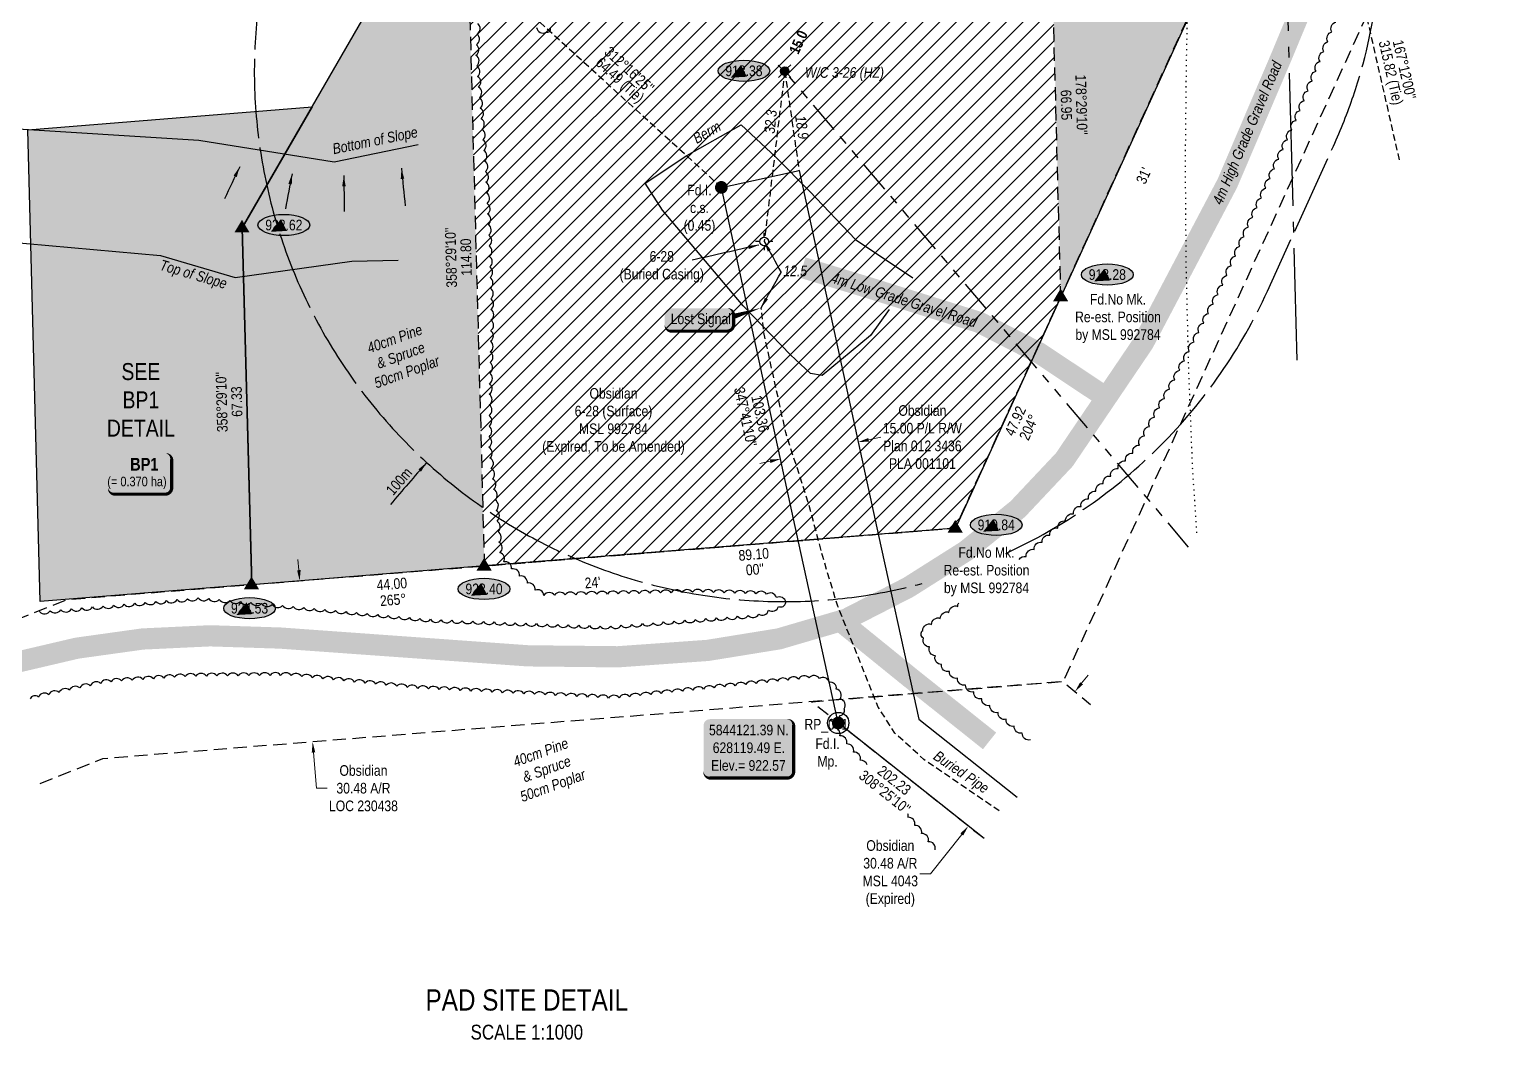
# Model space of a CAD drawing. Extents: x 621399 to 636927, y 5840575 to 5849274.
# Drawn here: x 625474 to 626851, y 5843547 to 5844500 of the extents above; entities that cross this region are included whole.
import ezdxf
from ezdxf.enums import TextEntityAlignment as Align

# ---------------------------------------------------------------- set-up
doc = ezdxf.new("R2010")
doc.units = 0
doc.header["$LTSCALE"] = 5
doc.header["$PDSIZE"] = 0.5
for name, pattern in [('0', [1, 1, 0]), ('foc-ACCESSROAD', [3.75, 2.5, -1.25]), ('foc-BUFFER', [16.75, 15, -1.75]), ('foc-DOT', [1, 0.2, -0.8]), ('foc-DRILLPATH', [14.75, 6, -1.75, 1.75, -1.75, 1.75, -1.75]), ('foc-QUARTERLINE', [33, 25, -3, 2, -3]), ('foc-TIELINE', [1.875, 1.25, -0.625]), ('UG_PIPE', [1.875, 1.25, -0.625])]:
    doc.linetypes.add(name, pattern=pattern)
doc.layers.get('Defpoints').update_dxf_attribs({"color": 9})
for name, color, linetype in [('35', 37, 'Continuous'), ('AS-DRILL', 8, 'foc-DOT'), ('AS-PIPE-UG', 44, 'UG_PIPE'), ('AS-PIPE-UG-T', 44, 'Continuous'), ('AS-ROADS', 254, 'Continuous'), ('AUX-BUFFER', 7, 'foc-BUFFER'), ('C-AR', 13, 'foc-ACCESSROAD'), ('C-RW', 13, 'Continuous'), ('C-WS', 13, 'foc-ACCESSROAD'), ('C-WS-S', 8, 'Continuous'), ('CG-NOTES', 7, 'Continuous'), ('DETAIL-T', 7, 'Continuous'), ('F-WS-S', 8, 'Continuous'), ('L-BD', 7, 'Continuous'), ('L-BD1', 253, 'Continuous'), ('L-MON', 1, 'Continuous'), ('L-MON-T', 1, 'Continuous'), ('L-QSEC', 8, 'foc-QUARTERLINE'), ('L-TIE', 7, 'foc-TIELINE'), ('P-ELEVATION', 7, 'Continuous'), ('P-PDRILLPATH', 12, 'foc-DRILLPATH'), ('P-PROPOSED', 10, 'Continuous'), ('P-PROPOSED-H', 21, 'Continuous'), ('P-TEMP-BLOCKS', 250, 'Continuous'), ('P-TEMP-H', 41, 'Continuous'), ('P-TEMP_BORROW PIT', 46, 'Continuous'), ('P-TXT', 4, 'Continuous'), ('T-BUSH', 110, '0'), ('T-BUSH-T', 110, 'Continuous'), ('T-SLOPE', 48, 'Continuous'), ('T-TIE', 201, 'foc-TIELINE')]:
    doc.layers.add(name, color=color, linetype=linetype)
for name, color, linetype, lineweight in [('C-AR-T', 13, 'Continuous', 9), ('C-RW-T', 13, 'Continuous', 9), ('C-WS-T', 13, 'Continuous', 9), ('T-TEXT', 48, 'Continuous', 18), ('T-TIE-T', 201, 'Continuous', 18)]:
    doc.layers.add(name, color=color, linetype=linetype, lineweight=lineweight)
doc.layers.add('P-PROPOSED-EXISTING-H', color=7, linetype='Continuous', true_color=0xffeebd)
doc.styles.add('80', font='ARIALN.TTF', dxfattribs={"height": 10})
doc.styles.add('80CG', font='ARIALN.TTF', dxfattribs={"height": 10})
doc.styles.add('80L', font='ARIALN.TTF', dxfattribs={"height": 10})
doc.styles.add('80LS', font='ARIALNI.TTF', dxfattribs={"height": 10})
doc.styles.add('BOLD', font='ARIALNB.TTF')
doc.dimstyles.new('CG2011', dxfattribs={"dimscale": 5, "dimtxt": 9, "dimasz": 2, "dimexe": 0.2, "dimexo": 0.0625, "dimgap": 0.5, "dimtad": 0, "dimtih": 1, "dimtoh": 1, "dimzin": 0, "dimdsep": 46, "dimtxsty": '80CG', "dimcen": 0.1, "dimse1": 1, "dimse2": 1, "dimclrd": 256, "dimclrt": 256, "dimaunit": 1, "dimadec": 4, "dimazin": 0, "dimtfac": 0.06, "dimtofl": 0, "dimtmove": 0, "dimatfit": 1, "dimfxl": 0.2, "dimtolj": 1, "dimtzin": 0, "dimlwd": -1, "dimarcsym": 0})
doc.dimstyles.new('Compass 5 000', dxfattribs={"dimscale": 5, "dimtxt": 9, "dimasz": 2, "dimexe": 0.2, "dimexo": 0.0625, "dimgap": 0.5, "dimtad": 0, "dimtih": 1, "dimtoh": 1, "dimzin": 0, "dimdsep": 46, "dimtxsty": '80CG', "dimcen": 0.1, "dimse1": 1, "dimse2": 1, "dimclrd": 256, "dimclrt": 256, "dimaunit": 1, "dimadec": 4, "dimazin": 0, "dimtfac": 0.06, "dimtofl": 0, "dimtmove": 0, "dimatfit": 1, "dimfxl": 0.2, "dimtolj": 1, "dimtzin": 0, "dimlwd": -1, "dimarcsym": 0})

# ---------------------------------------------------------------- blocks, each defined once
blk = doc.blocks.new('GABD')
for p, q in [((-0.81, 0), (-1.62, 0)), ((0, 0.81), (0, 1.62)), ((1.62, 0), (0.81, 0)), ((0, -0.81), (0, -1.62))]:
    blk.add_line(p, q)
blk.add_circle((0, 0), 0.8)
blk = doc.blocks.new('TRIA')
blk.add_hatch(color=255).paths.add_polyline_path([(-0.04, 1.52), (-1.47, -0.87), (1.39, -0.87)])
blk = doc.blocks.new('TRIAA')
blk.add_blockref('TRIA', (0, 0))
blk = doc.blocks.new('TRIB')
at = {"color": 1}
blk.add_lwpolyline([(-1.12, -0.67), (-0.04, 1.13), (1.04, -0.67)], close=True, dxfattribs=at)
blk = doc.blocks.new('TRIBB')
blk.add_blockref('TRIB', (0, 0))
blk = doc.blocks.new('TRICC')
for name in ['TRIAA', 'TRIBB']:
    blk.add_blockref(name, (0, 0))
blk = doc.blocks.new('plspike')
blk.add_blockref('TRICC', (0, 0))
blk = doc.blocks.new('fdia')
at = {"color": 255, "const_width": 1}
blk.add_lwpolyline([(-0.5, 0, 1), (0.5, 0, 1)], format="xyb", close=True, dxfattribs=at)
blk = doc.blocks.new('Fdiaa')
blk.add_blockref('fdia', (0, 0))
blk = doc.blocks.new('fdib')
at = {"color": 1, "const_width": 1.6}
blk.add_lwpolyline([(-0.4, 0, 1), (0.4, 0, 1)], format="xyb", close=True, dxfattribs=at)
at = {"color": 1}
blk.add_circle((0, 0), 0.8, dxfattribs=at)
blk = doc.blocks.new('Fdibb')
blk.add_blockref('fdib', (0, 0))
blk = doc.blocks.new('fdicc')
for name in ['Fdibb', 'Fdiaa']:
    blk.add_blockref(name, (0, 0))
blk = doc.blocks.new('FDI')
blk.add_blockref('fdicc', (0, 0))
blk = doc.blocks.new('WC')
at = {"layer": 'L-MON'}
h = blk.add_hatch(color=255, dxfattribs=at)
h.dxf.hatch_style = 1
edge = h.paths.add_edge_path()
edge.add_arc((0, 0), 0.9, 0, 360)
at = {"layer": 'L-MON', "color": 240, "flags": 128}
for points in [[(-0.62, 0.5), (-1.23, 1.12)], [(0.52, 0.61), (1.13, 1.21)], [(-1.18, -1.18), (-0.56, -0.57)], [(1.16, -1.18), (0.56, -0.57)]]:
    blk.add_lwpolyline(points, dxfattribs=at)
at = {"layer": 'L-MON', "color": 240}
for radius in [0.8, 0.373]:
    blk.add_circle((0, 0), radius, dxfattribs=at)
blk = doc.blocks.new('STRIA')
blk.add_hatch(color=255).paths.add_polyline_path([(-0.04, 1.52), (-1.47, -0.87), (1.39, -0.87)])
blk = doc.blocks.new('STRIAA')
blk.add_blockref('STRIA', (0, 0))
blk = doc.blocks.new('STRIB')
at = {"color": 1}
blk.add_solid([(-1.12, -0.67), (-0.04, 1.13), (1.04, -0.67)], dxfattribs=at)
blk = doc.blocks.new('STRIBB')
blk.add_blockref('STRIB', (0, 0))
blk = doc.blocks.new('STRICC')
for name in ['STRIAA', 'STRIBB']:
    blk.add_blockref(name, (0, 0))
blk = doc.blocks.new('fdspike')
blk.add_blockref('STRICC', (0, 0))
blk = doc.blocks.new('*D63')
at = {"layer": 'C-AR-T', "transparency": 16777216}
for p, q in [((625728.2, 5843989.8), (625727.4, 5843999.8)), ((625742, 5843818), (625744.8, 5843784.3)), ((625744.8, 5843784.3), (625754.8, 5843784.3))]:
    blk.add_line(p, q, dxfattribs=at)
at = {"layer": 'C-AR-T', "linetype": 'Continuous', "transparency": 16777216}
for points in [[(625729.9, 5843989.9), (625726.6, 5843989.7), (625729, 5843979.8)], [(625743.7, 5843818.2), (625740.4, 5843817.9), (625741.2, 5843828)]]:
    blk.add_solid(points, dxfattribs=at)
at = {"layer": 'Defpoints', "color": 0, "linetype": 'Continuous', "transparency": 16777216}
for p in [(625732.6, 5843980.1), (625741.2, 5843828), (625744.8, 5843828.3)]:
    blk.add_point(p, dxfattribs=at)
at = {"layer": 'C-AR-T', "linetype": 'Continuous', "transparency": 16777216, "insert": (625789.1, 5843784.3), "char_height": 10, "attachment_point": 5, "style": '80CG'}
blk.add_mtext('\\A1;Obsidian\\P30.48 A/R\\PLOC 230438', dxfattribs=at)
blk = doc.blocks.new('*D64')
at = {"layer": 'C-AR-T', "transparency": 16777216}
for p, q in [((626465.8, 5843883.2), (626472, 5843891)), ((626352.9, 5843740.8), (626323.5, 5843703.8)), ((626323.5, 5843703.8), (626313.5, 5843703.8))]:
    blk.add_line(p, q, dxfattribs=at)
at = {"layer": 'C-AR-T', "linetype": 'Continuous', "transparency": 16777216}
for points in [[(626464.5, 5843884.2), (626467.1, 5843882.1), (626459.6, 5843875.3)], [(626351.6, 5843741.8), (626354.2, 5843739.7), (626359.1, 5843748.6)]]:
    blk.add_solid(points, dxfattribs=at)
at = {"layer": 'Defpoints', "color": 0, "linetype": 'Continuous', "transparency": 16777216}
for p in [(626461.3, 5843873.9), (626359.1, 5843748.6), (626360.8, 5843747.2)]:
    blk.add_point(p, dxfattribs=at)
at = {"layer": 'C-AR-T', "linetype": 'Continuous', "transparency": 16777216, "insert": (626285.6, 5843703.8), "char_height": 10, "attachment_point": 5, "style": '80CG'}
blk.add_mtext('\\A1;Obsidian\\P30.48 A/R\\PMSL 4043\\P(Expired)', dxfattribs=at)
blk = doc.blocks.new('*D65')
at = {"layer": 'C-RW-T', "transparency": 16777216}
for p, q in [((626265.1, 5844112.6), (626276.7, 5844115.2)), ((626172.3, 5844092.4), (626162.5, 5844090.3))]:
    blk.add_line(p, q, dxfattribs=at)
at = {"layer": 'C-RW-T', "linetype": 'Continuous', "transparency": 16777216}
for points in [[(626264.8, 5844114.3), (626265.5, 5844111), (626255.3, 5844110.5)], [(626172, 5844094.1), (626172.7, 5844090.8), (626182.1, 5844094.6)]]:
    blk.add_solid(points, dxfattribs=at)
at = {"layer": 'Defpoints', "color": 0, "linetype": 'Continuous', "transparency": 16777216}
for p in [(626257.1, 5844102.6), (626182.1, 5844094.6), (626183.8, 5844086.6)]:
    blk.add_point(p, dxfattribs=at)
at = {"layer": 'C-RW-T', "linetype": 'Continuous', "transparency": 16777216, "insert": (626315.8, 5844115.2), "char_height": 10, "attachment_point": 5, "style": '80CG'}
blk.add_mtext('\\A1;Obsidian\\P15.00 P/L R/W\\PPlan 012 3436\\PPLA 001101', dxfattribs=at)
blk = doc.blocks.new('we')
at = {"layer": 'P-ELEVATION'}
h = blk.add_hatch(color=111, dxfattribs=at)
h.dxf.hatch_style = 1
edge = h.paths.add_edge_path()
edge.add_ellipse((0, 0), major_axis=(-24.4, 0), ratio=0.410256, start_angle=0, end_angle=360)
at = {"layer": 'P-ELEVATION', "color": 7, "flags": 128}
blk.add_lwpolyline([(0, 0, 12.5, 0, 0), (-12.4, -6.4, 0, 0, 0)], format="xyseb", dxfattribs=at)
at = {"layer": 'P-ELEVATION', "color": 7}
blk.add_ellipse((0, 0), major_axis=(-24.4, 0), ratio=0.410256, dxfattribs=at)
at = {"layer": 'P-ELEVATION', "style": '80'}
blk.add_attdef('ELEVATION', text='', height=10, dxfattribs=at).set_placement((0, 0), align=Align.MIDDLE_CENTER)
blk = doc.blocks.new('*U69')
h = blk.add_hatch(color=50)
edge = h.paths.add_edge_path()
edge.add_line((-26.5, -11.5), (26.5, -11.5))
edge.add_arc((26.5, -5.5), 6, 270, 360)
edge.add_line((32.5, -5.5), (32.5, 4))
edge.add_arc((26.5, 4), 6, 0, 90)
edge.add_line((26.5, 10), (-26.5, 10))
edge.add_arc((-26.5, 4), 6, 90, 180)
edge.add_line((-32.5, 4), (-32.5, -5.5))
edge.add_arc((-26.5, -5.5), 6, 180, 270)
at = {"color": 240, "flags": 128}
blk.add_lwpolyline([(-26.5, -11.5, 3, 3, 0), (26.5, -11.5, 3, 3, 0.414214), (32.5, -5.5, 3, 3, 0), (32.5, 4, 3, 0, 0.414214), (26.5, 10, 0, 0, 0), (-26.5, 10, 0, 0, 0.414214), (-32.5, 4, 0, 0, 0), (-32.5, -5.5, 0, 3, 0.414214)], format="xyseb", close=True, dxfattribs=at)
at = {"color": 240, "style": '80'}
blk.add_attdef('ENTER_TEXT_001', (-26.8, -4.9), '', height=10, dxfattribs=at)
blk = doc.blocks.new('*U71')
h = blk.add_hatch(color=254)
edge = h.paths.add_edge_path()
edge.add_line((-36.5, -28.5), (36.5, -28.5))
edge.add_arc((36.5, -22.5), 6, 270, 360)
edge.add_line((42.5, -22.5), (42.5, 21))
edge.add_arc((36.5, 21), 6, 0, 90)
edge.add_line((36.5, 27), (-36.5, 27))
edge.add_arc((-36.5, 21), 6, 90, 180)
edge.add_line((-42.5, 21), (-42.5, -22.5))
edge.add_arc((-36.5, -22.5), 6, 180, 270)
at = {"color": 1, "flags": 128}
blk.add_lwpolyline([(-36.5, -28.5, 3, 3, 0), (36.5, -28.5, 3, 3, 0.414214), (42.5, -22.5, 3, 3, 0), (42.5, 21, 3, 0, 0.414214), (36.5, 27, 0, 0, 0), (-36.5, 27, 0, 0, 0.414214), (-42.5, 21, 0, 0, 0), (-42.5, -22.5, 0, 3, 0.414214)], format="xyseb", close=True, dxfattribs=at)
blk.add_lwpolyline([(33.1, 4.5, 0, 10, 0), (0, 0, 5, 5, 0)], format="xyseb", dxfattribs=at)
at = {"color": 1, "style": '80'}
blk.add_attdef('ENTER_TEXT_001', (-36.3, -5), '', height=10, dxfattribs=at)
blk = doc.blocks.new('*U72')
at = {"true_color": 0xff8aff}
h = blk.add_hatch(color=211, dxfattribs=at)
edge = h.paths.add_edge_path()
edge.add_line((-24, -20), (24, -20))
edge.add_arc((24, -14), 6, 270, 360)
edge.add_line((30, -14), (30, 12.5))
edge.add_arc((24, 12.5), 6, 0, 90)
edge.add_line((24, 18.5), (-24, 18.5))
edge.add_arc((-24, 12.5), 6, 90, 180)
edge.add_line((-30, 12.5), (-30, -14))
edge.add_arc((-24, -14), 6, 180, 270)
at = {"color": 250, "flags": 128}
blk.add_lwpolyline([(-24, -20, 3, 3, 0), (24, -20, 3, 3, 0.414214), (30, -14, 3, 3, 0), (30, 12.5, 3, 0, 0.414214), (24, 18.5, 0, 0, 0), (-24, 18.5, 0, 0, 0.414214), (-30, 12.5, 0, 0, 0), (-30, -14, 0, 3, 0.414214)], format="xyseb", close=True, dxfattribs=at)
at = {"flags": 128}
blk.add_lwpolyline([(20.5, 0.6, 0, 7.5, 0), (0, 0, 0, 0, 0)], format="xyseb", dxfattribs=at)
at = {"color": 250}
for tag, p, height, style in [('TEMP_AREA_W1_001', (-9.2, 2.2), 12, 'BOLD'), ('ENTER_TEXT_001', (-30.7, -12.6), 9, '80')]:
    blk.add_attdef(tag, p, '', height=height, dxfattribs=dict(at, style=style))

msp = doc.modelspace()

# ---------------------------------------------------------------- hatches: boundary and pattern name
at = {"layer": 'P-PROPOSED-EXISTING-H'}
h = msp.add_hatch(dxfattribs=at)
h.set_pattern_fill('ANSI31', color=256, scale=3.49779, style=0)
h.set_pattern_definition([(45, (213.402, 1985.571), (-7.85276336, 7.85276336), [])])
h.paths.add_polyline_path([(625887.856, 5844567.364), (625903.013, 5843993.759), (626346.926, 5844029.445), (626446.317, 5844247.368), (626437.478, 5844581.887)])
at = {"layer": 'P-PROPOSED-H'}
h = msp.add_hatch(color=256, dxfattribs=at)
h.dxf.hatch_style = 1
h.paths.add_polyline_path([(626087.568, 5845026.655), (625674.961, 5844312.57), (625683.851, 5843976.141), (625903.013, 5843993.759), (625887.856, 5844567.364), (626437.478, 5844581.887), (626446.317, 5844247.368), (626678.762, 5844757.021)])
at = {"layer": 'P-TEMP-H'}
h = msp.add_hatch(color=256, dxfattribs=at)
h.dxf.hatch_style = 1
h.paths.add_polyline_path([(625674.852, 5844312.382), (625683.777, 5843976.202), (625484.489, 5843960.168), (625472.685, 5844404.783), (625740.702, 5844426.347)])

# ---------------------------------------------------------------- linework, layer by layer
at = {"color": 240, "flags": 128}
msp.add_lwpolyline([(626163.892, 5844236.962, 0, 4.998, 0), (626137.607, 5844228.811, 0, 0, 0)], format="xyseb", dxfattribs=at)
at = {"layer": '35', "color": 3}
msp.add_circle((626236.542, 5843845.812), 9.997, dxfattribs=at)
at = {"layer": 'AS-DRILL', "flags": 128}
msp.add_lwpolyline([(626574.52, 5844025.035), (626570.534, 5844084.713), (626566.787, 5844179.697), (626564.527, 5844275.221), (626563.697, 5844371.532), (626564.669, 5844465.89), (626566.685, 5844562.377), (626566.998, 5844658.968), (626564.724, 5844754.992), (626562.757, 5844850.823), (626561.274, 5844947.217), (626560.313, 5845009.75)], dxfattribs=at)
at = {"layer": 'AS-PIPE-UG', "flags": 128}
msp.add_lwpolyline([(626388.217, 5843762.912), (626317.237, 5843811.362), (626289.857, 5843836.202), (626274.122, 5843860.837), (626236.052, 5843955.997), (626221.867, 5844002.782), (626209.187, 5844050.632), (626187.082, 5844119.392), (626166.397, 5844213.967), (626163.892, 5844236.962)], dxfattribs=at)
at = {"layer": 'AS-ROADS', "const_width": 19.993, "flags": 128}
for points in [[(626798.289, 5844793.575), (626753.622, 5844702.352), (626703.877, 5844593.322), (626653.922, 5844473.147), (626603.262, 5844354.472), (626524.097, 5844204.062), (626449.592, 5844093.952), (626405.722, 5844047.387), (626356.577, 5844007.737), (626302.602, 5843973.602), (626244.117, 5843943.647), (626180.752, 5843925.092), (626113.487, 5843914.197), (626028.812, 5843908.177), (625944.202, 5843909.077), (625710.767, 5843925.822), (625644.527, 5843927.952), (625580.992, 5843924.947), (625519.132, 5843916.317), (625455.122, 5843901.347)], [(626202.737, 5844275.057), (626265.912, 5844255.752), (626369.547, 5844223.277), (626426.027, 5844194.372), (626489.158, 5844152.426)], [(626237.717, 5843942.567), (626303.897, 5843888.907), (626379.122, 5843828.912)]]:
    msp.add_lwpolyline(points, dxfattribs=at)
at = {"layer": 'AUX-BUFFER', "color": 251, "linetype": 'foc-BUFFER', "flags": 128}
msp.add_lwpolyline([(626394.446, 5844005.663, 0.18031026), (626640.993, 5844252.884), (626703.113, 5844389.324, 1), (625793.312, 5844803.549), (625731.192, 5844667.109, 0.63389101), (626315.471, 5843977.202)], format="xyb", dxfattribs=at)
at = {"layer": 'C-AR', "flags": 128}
for points in [[(625426.911, 5843929.231), (625509.738, 5843962.199), (626346.922, 5844029.557), (626446.267, 5844247.522), (626678.537, 5844757.292), (626712.815, 5844832.521)], [(626851.431, 5844769.362), (626448.408, 5843884.882), (626231.791, 5843867.453), (625543.315, 5843812.06), (625483.133, 5843788.088)]]:
    msp.add_lwpolyline(points, dxfattribs=at)
at = {"layer": 'C-RW'}
msp.add_lwpolyline([(626373.929, 5843736.842), (626236.542, 5843845.812), (626199.044, 5844016.601), (626126.372, 5844350.532), (626199.622, 5844366.521), (626274.487, 5844022.585), (626307.357, 5843872.222), (626312.509, 5843849.355), (626404.987, 5843775.999)], dxfattribs=at)
at = {"layer": 'C-WS', "flags": 128}
msp.add_lwpolyline([(625887.856, 5844567.364), (625903.013, 5843993.759), (626346.926, 5844029.445), (626446.317, 5844247.368), (626437.478, 5844581.887)], close=True, dxfattribs=at)
msp.add_lwpolyline([(626373.929, 5843736.842), (626236.324, 5843845.985), (626211.333, 5843865.807), (626307.075, 5843873.51), (626448.408, 5843884.882), (626474.09, 5843863.122)], dxfattribs=at)
at = {"layer": 'L-QSEC'}
msp.add_line((626648.466, 5844952.896), (626668.66, 5844187.67), dxfattribs=at)
at = {"layer": 'L-TIE', "flags": 128}
for points in [[(626678.537, 5844757.292), (626765.17, 5844376.145)], [(626126.372, 5844350.532), (625887.856, 5844567.364)]]:
    msp.add_lwpolyline(points, dxfattribs=at)
at = {"layer": 'P-PDRILLPATH', "flags": 128}
msp.add_lwpolyline([(626566.741, 5844011.595), (626186.092, 5844459.997)], dxfattribs=at)
at = {"layer": 'P-PROPOSED', "flags": 128}
msp.add_lwpolyline([(625903.013, 5843993.759), (625683.851, 5843976.141), (625674.961, 5844312.57), (626087.568, 5845026.655), (626678.762, 5844757.021), (626446.317, 5844247.368), (626346.926, 5844029.445)], close=True, dxfattribs=at)
at = {"layer": 'P-TEMP_BORROW PIT', "flags": 128}
msp.add_lwpolyline([(625674.852, 5844312.382), (625683.777, 5843976.202), (625484.489, 5843960.168), (625472.685, 5844404.783), (625740.702, 5844426.347)], close=True, dxfattribs=at)
at = {"layer": 'T-BUSH', "linetype": 'Continuous', "flags": 128}
for points in [[(625483.956, 5843950.759, 0.52056705), (625493.915, 5843951.63, 0.52056705), (625503.873, 5843952.5, 0.52056705), (625513.832, 5843953.371, 0.52056705), (625523.791, 5843954.242, 0.52056705), (625533.749, 5843955.112, 0.52056705), (625543.708, 5843955.983, 0.52056705), (625553.667, 5843956.853, 0.52056705), (625563.625, 5843957.724, 0.52056705), (625573.584, 5843958.594, 0.52056705), (625583.542, 5843959.465, 0.52056705), (625593.501, 5843960.335, 0.52056705), (625603.46, 5843961.206, 0.52056705), (625613.418, 5843962.076, 0.52056705), (625623.377, 5843962.947, 0.52056705), (625633.336, 5843963.817, 0.52056705), (625643.289, 5843963.212, 0.52056705), (625653.241, 5843962.272, 0.52056705), (625663.194, 5843961.333, 0.52056705), (625673.146, 5843960.393, 0.52056705), (625683.098, 5843959.454, 0.52056705), (625693.051, 5843958.514, 0.52056705), (625703.003, 5843957.575, 0.52056705), (625712.955, 5843956.635, 0.52056705), (625722.908, 5843955.695, 0.52056705), (625732.86, 5843954.756, 0.52056705), (625742.813, 5843953.816, 0.52056705), (625752.765, 5843952.877, 0.52056705), (625762.717, 5843951.937, 0.52056705), (625772.67, 5843950.998, 0.52056705), (625782.622, 5843950.058, 0.52056705), (625792.574, 5843949.119, 0.52056705), (625802.527, 5843948.179, 0.52056705), (625812.479, 5843947.239, 0.52056705), (625822.431, 5843946.3, 0.52056705), (625832.384, 5843945.36, 0.52056705), (625842.336, 5843944.421, 0.52056705), (625852.288, 5843943.481, 0.52056705), (625862.27, 5843942.973, 0.52056705), (625872.259, 5843942.583, 0.52056705), (625882.248, 5843942.193, 0.52056705), (625892.237, 5843941.803, 0.52056705), (625902.226, 5843941.413, 0.52056705), (625912.214, 5843941.023, 0.52056705), (625922.203, 5843940.632, 0.52056705), (625932.192, 5843940.242, 0.52056705), (625942.181, 5843939.852, 0.52056705), (625952.17, 5843939.462, 0.52056705), (625962.159, 5843939.072, 0.52056705), (625972.148, 5843938.682, 0.52056705), (625982.137, 5843938.291, 0.52056705), (625992.126, 5843937.901, 0.52056705), (626002.115, 5843937.511, 0.52056705), (626012.104, 5843937.121, 0.52056705), (626022.086, 5843937.119, 0.52056705), (626032.052, 5843937.896, 0.52056705), (626042.018, 5843938.674, 0.52056705), (626051.985, 5843939.452, 0.52056705), (626061.951, 5843940.23, 0.52056705), (626071.917, 5843941.007, 0.52056705), (626081.884, 5843941.785, 0.52056705), (626091.85, 5843942.563, 0.52056705), (626101.816, 5843943.341, 0.52056705), (626111.783, 5843944.118, 0.52056705), (626121.749, 5843944.896, 0.52056705), (626131.715, 5843945.674, 0.52056705), (626141.681, 5843946.452, 0.52056705), (626151.648, 5843947.229, 0.52056705), (626161.537, 5843948.342, 0.52056705), (626170.84, 5843952, 0.52056705), (626180.143, 5843955.659, 0.52056705), (626187.143, 5843959.425, 0.52056705), (626178.217, 5843963.926, 0.52056705), (626168.988, 5843967.234, 0.52056705), (626158.996, 5843967.531, 0.52056705), (626149.004, 5843967.829, 0.52056705), (626139.012, 5843968.127, 0.52056705), (626129.02, 5843968.425, 0.52056705), (626119.028, 5843968.723, 0.52056705), (626109.035, 5843969.021, 0.52056705), (626099.042, 5843969.023, 0.52056705), (626089.048, 5843968.809, 0.52056705), (626079.053, 5843968.595, 0.52056705), (626069.059, 5843968.381, 0.52056705), (626059.065, 5843968.166, 0.52056705), (626049.07, 5843967.952, 0.52056705), (626039.076, 5843967.738, 0.52056705), (626029.082, 5843967.524, 0.52056705), (626019.088, 5843967.309, 0.52056705), (626009.093, 5843967.095, 0.52056705), (625999.099, 5843966.881, 0.52056705), (625989.105, 5843966.667, 0.52056705), (625979.11, 5843966.452, 0.52056705), (625969.116, 5843966.238, 0.52056705), (625959.122, 5843966.024, 0.52056705), (625951.012, 5843970.899, 0.52056705), (625943.569, 5843977.572, 0.52056705), (625936.125, 5843984.244, 0.52056705), (625928.682, 5843990.917, 0.52056705), (625921.238, 5843997.59, 0.52056705), (625917.671, 5844006.204, 0.52056705), (625916.784, 5844016.162, 0.52056705), (625915.897, 5844026.119, 0.52056705), (625915.01, 5844036.076, 0.52056705), (625914.123, 5844046.033, 0.52056705), (625913.149, 5844055.981, 0.52056705), (625911.946, 5844065.905, 0.52056705), (625910.743, 5844075.829, 0.52056705), (625909.539, 5844085.753, 0.52056705), (625908.336, 5844095.677, 0.52056705), (625907.353, 5844105.613, 0.52056705), (625907.415, 5844115.61, 0.52056705), (625907.477, 5844125.606, 0.52056705), (625907.54, 5844135.603, 0.52056705), (625907.602, 5844145.599, 0.52056705), (625907.678, 5844155.595, 0.52056705), (625907.907, 5844165.589, 0.52056705), (625908.136, 5844175.583, 0.52056705), (625908.365, 5844185.577, 0.52056705), (625908.594, 5844195.571, 0.52056705), (625908.823, 5844205.565, 0.52056705), (625909.052, 5844215.559, 0.52056705), (625909.281, 5844225.553, 0.52056705), (625909.295, 5844235.546, 0.52056705), (625908.993, 5844245.538, 0.52056705), (625908.69, 5844255.53, 0.52056705), (625908.388, 5844265.522, 0.52056705), (625908.085, 5844275.514, 0.52056705), (625907.783, 5844285.506, 0.52056705), (625907.48, 5844295.498, 0.52056705), (625907.178, 5844305.49, 0.52056705), (625906.663, 5844315.474, 0.52056705), (625906.14, 5844325.457, 0.52056705), (625905.617, 5844335.44, 0.52056705), (625905.094, 5844345.422, 0.52056705), (625904.571, 5844355.405, 0.52056705), (625904.048, 5844365.388, 0.52056705), (625903.31, 5844375.357, 0.52056705), (625902.481, 5844385.319, 0.52056705), (625901.652, 5844395.281, 0.52056705), (625900.824, 5844405.243, 0.52056705), (625899.995, 5844415.205, 0.52056705), (625899.167, 5844425.168, 0.52056705), (625898.338, 5844435.13, 0.52056705), (625897.51, 5844445.092, 0.52056705), (625896.681, 5844455.054, 0.52056705), (625895.852, 5844465.016, 0.52056705), (625895.024, 5844474.979, 0.52056705), (625895.522, 5844484.955, 0.52056705), (625896.139, 5844494.932, 0.52056705), (625896.756, 5844504.91, 0.52056705)], [(625952.328, 5844501.193, 0.52056705), (625961.283, 5844496.75, 0.52056705), (625965.48, 5844500.551, 0.52056705)], [(626407.147, 5843999.853, -0.32377358), (626413.732, 5844002.645, -0.52056705), (626421.15, 5844009.346, -0.52056705), (626428.569, 5844016.046, -0.52056705), (626435.987, 5844022.747, -0.52056705), (626443.405, 5844029.448, -0.52056705), (626450.823, 5844036.149, -0.52056705), (626458.242, 5844042.85, -0.52056705), (626465.345, 5844049.878, -0.52056705), (626472.329, 5844057.031, -0.52056705), (626479.313, 5844064.183, -0.52056705), (626486.297, 5844071.335, -0.52056705), (626493.282, 5844078.487, -0.52056705), (626500.266, 5844085.639, -0.52056705), (626507.25, 5844092.791, -0.52056705), (626514.234, 5844099.943, -0.52056705), (626520.336, 5844107.745, -0.52056705), (626525.083, 5844116.542, -0.52056705), (626529.831, 5844125.339, -0.52056705), (626534.578, 5844134.137, -0.52056705), (626539.325, 5844142.934, -0.52056705), (626544.073, 5844151.732, -0.52056705), (626548.82, 5844160.529, -0.52056705), (626553.568, 5844169.326, -0.52056705), (626558.296, 5844178.134, -0.52056705), (626562.82, 5844187.048, -0.52056705), (626567.344, 5844195.963, -0.52056705), (626571.867, 5844204.877, -0.52056705), (626576.391, 5844213.792, -0.52056705), (626580.914, 5844222.706, -0.52056705), (626585.438, 5844231.621, -0.52056705), (626589.961, 5844240.536, -0.52056705), (626594.485, 5844249.45, -0.52056705), (626598.794, 5844258.467, -0.52056705), (626602.861, 5844267.599, -0.52056705), (626606.928, 5844276.73, -0.52056705), (626610.995, 5844285.862, -0.52056705), (626615.062, 5844294.994, -0.52056705), (626619.129, 5844304.126, -0.52056705), (626623.196, 5844313.258, -0.52056705), (626627.264, 5844322.39, -0.52056705), (626631.331, 5844331.522, -0.52056705), (626635.398, 5844340.654, -0.52056705), (626639.465, 5844349.785, -0.52056705), (626643.532, 5844358.917, -0.52056705), (626647.599, 5844368.049, -0.52056705), (626651.666, 5844377.181, -0.52056705), (626655.733, 5844386.313, -0.52056705), (626659.8, 5844395.445, -0.52056705), (626663.867, 5844404.577, -0.52056705), (626667.934, 5844413.709, -0.52056705), (626671.708, 5844422.965, -0.52056705), (626675.469, 5844432.227, -0.52056705), (626679.23, 5844441.489, -0.52056705), (626682.991, 5844450.752, -0.52056705), (626686.752, 5844460.014, -0.52056705), (626690.513, 5844469.276, -0.52056705), (626694.274, 5844478.538, -0.52056705), (626698.034, 5844487.8, -0.52056705), (626701.795, 5844497.062, -0.52056705), (626705.556, 5844506.325, -0.52056705)], [(626417.619, 5843829.891, -0.52056705), (626409.988, 5843836.348, -0.52056705), (626402.356, 5843842.805, -0.52056705), (626394.724, 5843849.261, -0.52056705), (626387.093, 5843855.718, -0.52056705), (626379.461, 5843862.175, -0.52056705), (626371.829, 5843868.632, -0.52056705), (626364.197, 5843875.088, -0.52056705), (626356.566, 5843881.545, -0.52056705), (626348.934, 5843888.002, -0.52056705), (626341.302, 5843894.458, -0.52056705), (626333.671, 5843900.915, -0.52056705), (626328.042, 5843909.168, -0.52056705), (626322.45, 5843917.455, -0.52056705), (626316.859, 5843925.741, -0.52056705), (626316.146, 5843933.099, -0.52056705), (626324.392, 5843938.749, -0.52056705), (626332.639, 5843944.4, -0.52056705), (626340.885, 5843950.051, -0.52056705), (626349.131, 5843955.702, -0.13557306), (626350.028, 5843958.825, -0.13557306)], [(626263.694, 5843806.251, 0.35860061), (626257.31, 5843810.654, 0.52056705), (626250.903, 5843818.328, 0.52056705), (626244.496, 5843826.002, 0.52056705), (626238.089, 5843833.675, 0.52056705), (626231.682, 5843841.349, 0.52056705), (626229.056, 5843848.255, 0.52056705), (626237.947, 5843852.825, 0.52056705), (626242.101, 5843859.172, 0.52056705), (626238.411, 5843868.463, 0.52056705), (626234.721, 5843877.754, 0.52056705), (626228.029, 5843884.041, 0.52056705), (626218.737, 5843887.726, 0.52056705), (626209.003, 5843888.207, 0.52056705), (626199.061, 5843887.168, 0.52056705), (626189.119, 5843886.129, 0.52056705), (626179.176, 5843885.089, 0.52056705), (626169.234, 5843884.05, 0.52056705), (626159.291, 5843883.01, 0.52056705), (626149.349, 5843881.971, 0.52056705), (626139.407, 5843880.932, 0.52056705), (626129.464, 5843879.892, 0.52056705), (626119.522, 5843878.853, 0.52056705), (626109.579, 5843877.813, 0.52056705), (626099.637, 5843876.774, 0.52056705), (626089.694, 5843875.734, 0.52056705), (626079.752, 5843874.695, 0.52056705), (626069.81, 5843873.656, 0.52056705), (626059.867, 5843872.616, 0.52056705), (626049.925, 5843871.577, 0.52056705), (626039.982, 5843870.537, 0.52056705), (626030.04, 5843869.498, 0.52056705), (626020.076, 5843869.258, 0.52056705), (626010.093, 5843869.768, 0.52056705), (626000.109, 5843870.277, 0.52056705), (625990.126, 5843870.787, 0.52056705), (625980.142, 5843871.297, 0.52056705), (625970.158, 5843871.807, 0.52056705), (625960.175, 5843872.316, 0.52056705), (625950.191, 5843872.826, 0.52056705), (625940.208, 5843873.336, 0.52056705), (625930.224, 5843873.846, 0.52056705), (625920.24, 5843874.356, 0.52056705), (625910.257, 5843874.865, 0.52056705), (625900.273, 5843875.375, 0.52056705), (625890.29, 5843875.885, 0.52056705), (625880.306, 5843876.395, 0.52056705), (625870.322, 5843876.904, 0.52056705), (625860.339, 5843877.414, 0.52056705), (625850.355, 5843877.924, 0.52056705), (625840.372, 5843878.434, 0.52056705), (625830.422, 5843879.39, 0.52056705), (625820.476, 5843880.397, 0.52056705), (625810.53, 5843881.404, 0.52056705), (625800.585, 5843882.41, 0.52056705), (625790.639, 5843883.417, 0.52056705), (625780.693, 5843884.424, 0.52056705), (625770.747, 5843885.43, 0.52056705), (625760.801, 5843886.437, 0.52056705), (625750.856, 5843887.444, 0.52056705), (625740.91, 5843888.45, 0.52056705), (625730.964, 5843889.457, 0.52056705), (625721.018, 5843890.464, 0.52056705), (625711.038, 5843890.704, 0.52056705), (625701.041, 5843890.607, 0.52056705), (625691.045, 5843890.51, 0.52056705), (625681.049, 5843890.413, 0.52056705), (625671.053, 5843890.316, 0.52056705), (625661.057, 5843890.22, 0.52056705), (625651.061, 5843890.123, 0.52056705), (625641.065, 5843890.026, 0.52056705), (625631.069, 5843889.929, 0.52056705), (625621.083, 5843889.573, 0.52056705), (625611.11, 5843888.876, 0.52056705), (625601.138, 5843888.179, 0.52056705), (625591.166, 5843887.481, 0.52056705), (625581.194, 5843886.784, 0.52056705), (625571.221, 5843886.087, 0.52056705), (625561.249, 5843885.39, 0.52056705), (625551.277, 5843884.692, 0.52056705), (625541.436, 5843883.085, 0.52056705), (625531.671, 5843880.945, 0.52056705), (625521.906, 5843878.805, 0.52056705), (625512.141, 5843876.665, 0.52056705), (625502.376, 5843874.525, 0.52056705), (625492.611, 5843872.386, 0.52056705), (625482.846, 5843870.246, 0.52056705), (625475.049, 5843868.537)], [(626327.785, 5843726.245, 0.52056705), (626321.378, 5843733.918, 0.52056705), (626314.972, 5843741.592, 0.52056705), (626308.565, 5843749.266, 0.52056705), (626302.158, 5843756.939, 0.13773781), (626302.126, 5843760.238, 0.13773781)]]:
    msp.add_lwpolyline(points, format="xyb", dxfattribs=at)
at = {"layer": 'T-SLOPE', "flags": 128}
for points in [[(625840.782, 5844390.672), (625761.617, 5844374.397), (625634.002, 5844394.757), (625448.482, 5844406.287)], [(626284.572, 5844235.407), (626266.767, 5844210.847), (626221.327, 5844173.207), (626210.502, 5844175.137), (626191.572, 5844192.792), (626146.862, 5844238.922), (626070.917, 5844328.912), (626054.602, 5844354.457), (626093.797, 5844380.442), (626145.172, 5844409.557), (626177.647, 5844379.072), (626209.892, 5844346.542), (626252.642, 5844301.297), (626306.897, 5844265.387)], [(625429.152, 5844301.452), (625597.927, 5844286.272), (625668.172, 5844265.602), (625778.192, 5844280.922), (625821.807, 5844282.042)]]:
    msp.add_lwpolyline(points, dxfattribs=at)
at = {"layer": 'T-TIE', "flags": 128}
for points in [[(626186.092, 5844459.997), (626166.777, 5844299.547)], [(626186.092, 5844459.997), (626199.622, 5844366.521)]]:
    msp.add_lwpolyline(points, dxfattribs=at)

# ---------------------------------------------------------------- block references
at = {"layer": 'C-WS-S', "xscale": 0.99966025, "yscale": 0.99966025, "zscale": 0.99966025}
for p, values in [((626147.648, 5844460.365), {'ELEVATION': '918.38'}), ((625714.092, 5844315.063), {'ELEVATION': '922.62'}), ((626490.117, 5844268.392), {'ELEVATION': '918.28'}), ((626385.404, 5844032.502), {'ELEVATION': '919.84'}), ((625902.72, 5843972.146), {'ELEVATION': '922.40'}), ((625681.78, 5843953.96), {'ELEVATION': '924.53'})]:
    msp.add_blockref('we', p, dxfattribs=at).add_auto_attribs(values)
at = {"layer": 'CG-NOTES', "xscale": 0.99966025, "yscale": 0.99966025, "zscale": 0.99966025}
msp.add_blockref('*U69', (626105.462, 5844226.585), dxfattribs=at).add_auto_attribs({'ENTER_TEXT_001': 'Lost Signal'})
at = {"layer": 'DETAIL-T'}
ref = msp.add_blockref('*U71', (626152.045, 5843822.416), dxfattribs=dict(at, xscale=0.99966025, yscale=0.99966025, zscale=0.99966025))
ref.add_attrib('ENTER_TEXT_001', '5844121.39 N.', (626114.738, 5843834.184), dxfattribs={"layer": '0', "color": 1, "height": 9.9966, "style": '80'})
ref.add_attrib('ENTER_TEXT_002', '628119.49 E.', (626118.26, 5843817.482), dxfattribs={"layer": '0', "color": 1, "height": 9.9966, "style": '80'})
ref.add_attrib('ENTER_TEXT_003', 'Elev.= 922.57', (626116.678, 5843800.78), dxfattribs={"layer": '0', "color": 1, "height": 9.9966, "style": '80'})
at = {"layer": 'F-WS-S', "xscale": 4.998301249999972, "yscale": 4.998301249999972, "zscale": 4.998301249999972}
msp.add_blockref('GABD', (626166.777, 5844299.547), dxfattribs=at)
at = {"layer": 'L-MON', "linetype": 'Continuous', "xscale": 4.998301249999972, "yscale": 4.998301249999972, "zscale": 4.998301249999972}
for name, p in [('WC', (626186.092, 5844459.997)), ('fdspike', (625903.011, 5843993.841))]:
    msp.add_blockref(name, p, dxfattribs=at)
at = {"layer": 'L-MON', "xscale": 4.998301249999972, "yscale": 4.998301249999972, "zscale": 4.998301249999972}
for name, p in [('FDI', (626126.372, 5844350.532)), ('plspike', (625674.852, 5844312.382)), ('plspike', (626446.267, 5844247.522)), ('plspike', (626346.922, 5844029.557)), ('plspike', (625683.777, 5843976.202)), ('FDI', (626236.542, 5843845.812))]:
    msp.add_blockref(name, p, dxfattribs=at)
at = {"layer": 'P-TEMP-BLOCKS', "xscale": 0.99966025, "yscale": 0.99966025, "zscale": 0.99966025}
msp.add_blockref('*U72', (625578.434, 5844081.451), dxfattribs=at).add_auto_attribs({'TEMP_AREA_W1_001': 'BP1', 'ENTER_TEXT_001': '(= 0.370 ha)'})

# ---------------------------------------------------------------- texts
at = {"layer": '35', "color": 3, "style": '80'}
msp.add_attdef('RP_001', (626204.648, 5843839.618), 'RP', height=9.9966, dxfattribs=at)
at = {"layer": 'AS-PIPE-UG-T', "insert": (626351.734, 5843798.428), "char_height": 9.99657, "width": 59.01563, "attachment_point": 5, "rotation": 325.683077, "style": '80CG'}
msp.add_mtext('\\A1;{\\fArial Narrow|b0|i1|c0|p34;Buried Pipe}', dxfattribs=at)
at = {"layer": 'AUX-BUFFER', "insert": (625809.483, 5844066.013), "char_height": 9.9966, "attachment_point": 1, "rotation": 49.108922, "style": '80L'}
msp.add_mtext_dynamic_manual_height_columns('100m', width=34.22292, gutter_width=224.924, heights=[0], dxfattribs=at)
at = {"layer": 'C-WS-T', "insert": (626024.723, 5844129.905), "char_height": 9.99657, "width": 133.71715, "attachment_point": 5, "style": '80CG'}
msp.add_mtext('\\A1;Obsidian\\P6-28 (Surface)\\PMSL 992784\\P(Expired, To be Amended)', dxfattribs=at)
at = {"layer": 'DETAIL-T', "color": 3, "attachment_point": 5, "style": '80CG'}
for s, insert, char_height, width in [('SEE\\PBP1\\PDETAIL', (625579.359, 5844150.319), 15.9946, 63.61451), ('PAD SITE DETAIL\\P{\\H0.7x;SCALE 1:1000}', (625943.02, 5843571.038), 19.9932, 217.03438)]:
    msp.add_mtext(s, dxfattribs=dict(at, insert=insert, char_height=char_height, width=width))
at = {"layer": 'F-WS-S', "insert": (626070.206, 5844275.639), "char_height": 9.99657, "width": 78.95422, "attachment_point": 5, "style": '80CG'}
msp.add_mtext('\\A1;6-28\\P(Buried Casing)', dxfattribs=at)
at = {"layer": 'L-BD', "style": '80L'}
for s, rotation, p in [('315.82 (Tie)', 282.8055, (626756.215, 5844458.388)), ("167°12'00''", 282.8055, (626770.106, 5844461.545)), ('64.49 (Tie)', 317.7264, (626030.095, 5844450.891)), ("312°16'25''", 317.7264, (626039.677, 5844461.431)), ("178°29'10''", 271.5136, (626465.731, 5844428.538)), ('66.95', 271.5136, (626451.491, 5844428.161)), ("308°25'10''", 321.5802, (626280.447, 5843780.685)), ('202.23', 321.5802, (626289.3, 5843791.846))]:
    msp.add_text(s, height=9.9966, rotation=rotation, dxfattribs=at).set_placement(p, align=Align.MIDDLE)
at = {"layer": 'L-BD', "linetype": 'Continuous', "style": '80L'}
for s, rotation, p in [("358°29'10''", 91.5136, (625871.582, 5844284.428)), ('114.80', 91.5136, (625885.823, 5844284.804)), ("347°41'10''", 282.3134, (626149.162, 5844134.315)), ('103.36', 282.3134, (626163.08, 5844137.353))]:
    msp.add_text(s, height=9.9966, rotation=rotation, dxfattribs=at).set_placement(p, align=Align.MIDDLE)
at = {"layer": 'L-BD', "color": 3, "insert": (626199.001, 5844487.379), "char_height": 9.99657, "width": 21.83194, "attachment_point": 5, "rotation": 65.52062, "style": '80CG'}
msp.add_mtext('\\A1;{\\fArial Narrow|b1|i0|c0|p34;15.0}', dxfattribs=at)
at = {"layer": 'L-BD1', "linetype": 'Continuous', "style": '80L'}
for s, rotation, p in [("31'", 65.5021, (626524.331, 5844361.589)), ("358°29'10''", 91.5207, (625655.459, 5844148.259)), ('67.33', 91.5207, (625669.699, 5844148.638)), ('47.92', 65.5021, (626403.311, 5844130.377)), ('204°', 65.5021, (626416.274, 5844124.47)), ('89.10', 4.6, (626156.891, 5844004.741)), ("00''", 4.6, (626158.034, 5843990.542)), ('44.00', 4.6, (625815.868, 5843976.801)), ("24'", 4.6, (626005.024, 5843978.21)), ('265°', 4.6, (625817.071, 5843961.854))]:
    msp.add_text(s, height=9.9966, rotation=rotation, dxfattribs=at).set_placement(p, align=Align.MIDDLE)
at = {"layer": 'L-MON-T', "attachment_point": 5, "style": '80CG'}
for s, insert, char_height, width in [('\\A1;Fd.I.\\Pc.s.\\P(0.45)', (626105.746, 5844329.863), 9.9966, 29.31914), ('\\A1;Fd.No Mk.\\PRe-est. Position\\Pby MSL 992784', (626500.123, 5844226.986), 9.99657, 80.1339), ('\\A1;Fd.No Mk.\\PRe-est. Position\\Pby MSL 992784', (626376.245, 5843988.311), 9.99657, 80.1339), ('\\A1;Fd.I.\\PMp.', (626226.43, 5843816.522), 9.9966, 22.0365)]:
    msp.add_mtext(s, dxfattribs=dict(at, insert=insert, char_height=char_height, width=width))
at = {"layer": 'P-TXT', "insert": (626242.415, 5844457.315), "char_height": 9.99657, "width": 73.86729, "attachment_point": 5, "style": '80CG'}
msp.add_mtext('\\A1;{\\fArial Narrow|b0|i1|c0|p34;W/C 3-26 (HZ)}', dxfattribs=at)
at = {"layer": 'T-BUSH-T', "char_height": 9.9966, "width": 65.38474, "attachment_point": 2, "rotation": 20, "style": '80LS'}
for insert in [(625816.803, 5844212.673), (625954.377, 5843822.881)]:
    msp.add_mtext('40cm Pine\\P& Spruce\\P50cm Poplar', dxfattribs=dict(at, insert=insert))
at = {"layer": 'T-TEXT', "char_height": 9.99657, "attachment_point": 5, "style": '80CG'}
for s, insert, width, rotation in [('\\A1;{\\fArial Narrow|b0|i1|c0|p34;4m High Grade Gravel Road}', (626623.224, 5844401.421), 145.78668, 66.883327), ('\\A1;{\\fArial Narrow|b0|i1|c0|p34;Bottom of Slope}', (625800.319, 5844393.363), 81.30675, 11.617194), ('\\A1;{\\fArial Narrow|b0|i1|c0|p34;Berm}', (626112.695, 5844402.41), 27.26663, 29.540893), ('\\A1;{\\fArial Narrow|b0|i1|c0|p34;Top of Slope}', (625628.507, 5844267.241), 81.30675, 343.603174), ('\\A1;{\\fArial Narrow|b0|i1|c0|p34;4m Low Grade Gravel Road}', (626298.602, 5844244.384), 145.78668, 342.601128)]:
    msp.add_mtext(s, dxfattribs=dict(at, insert=insert, width=width, rotation=rotation))
at = {"layer": 'T-TIE-T', "char_height": 9.99657, "width": 22.33654, "attachment_point": 5, "style": '80CG'}
for s, insert, rotation in [('\\A1;{\\fArial Narrow|b0|i1|c0|p34;32.3}', (626172.775, 5844412.461), 84.315733), ('\\A1;{\\fArial Narrow|b0|i1|c0|p34;18.9}', (626202.312, 5844407.185), 278.235838)]:
    msp.add_mtext(s, dxfattribs=dict(at, insert=insert, rotation=rotation))
at = {"layer": 'T-TIE-T', "insert": (626195.997, 5844271.773), "char_height": 9.99657, "width": 22.33654, "attachment_point": 5, "style": '80CG'}
msp.add_mtext('\\A1;{\\fArial Narrow|b0|i1|c0|p34;12.5}', dxfattribs=at)

# ---------------------------------------------------------------- dimensions: what is measured, and where the dimension line sits
at = {"layer": 'C-AR-T', "linetype": 'Continuous'}
for base, p1, p2, angle, text, picture, middle in [((625741.248, 5843827.985), (625732.574, 5843980.128), (625744.792, 5843828.27), 274.599967, 'Obsidian\\P30.48 A/R\\PLOC 230438', '*D63', (625789.08, 5843784.262)), ((626359.08, 5843748.62), (626461.316, 5843873.945), (626360.819, 5843747.24), 231.579846, 'Obsidian\\P30.48 A/R\\PMSL 4043\\P(Expired)', '*D64', (626285.61, 5843703.79))]:
    dim = msp.add_linear_dim(base=base, p1=p1, p2=p2, angle=angle, text=text, dimstyle='Compass 5 000', dxfattribs=at)
    dim.commit()
    dim.dimension.update_dxf_attribs({"geometry": picture, "text_midpoint": middle, "dimtype": 161})
at = {"layer": 'C-RW-T', "linetype": 'Continuous'}
dim = msp.add_linear_dim(base=(626182.077, 5844094.567), p1=(626257.073, 5844102.585), p2=(626183.802, 5844086.639), angle=192.27764, text='Obsidian\\P15.00 P/L R/W\\PPlan 012 3436\\PPLA 001101', dimstyle='Compass 5 000', dxfattribs=at)
dim.commit()
dim.dimension.update_dxf_attribs({"geometry": '*D65', "text_midpoint": (626315.772, 5844115.157), "dimtype": 161})

# ---------------------------------------------------------------- leaders
at = {"layer": 'AUX-BUFFER', "path_type": 1}
msp.add_leader([(625848.646, 5844091.269), (625814.501, 5844051.84)], dimstyle='CG2011', override={"dimasz": 2, "dimgap": 0.5, "dimtad": 0}, dxfattribs=at)
at = {"layer": 'F-WS-S', "path_type": 1}
msp.add_leader([(626161.66, 5844296.208), (626098.913, 5844281.881)], dimstyle='Compass 5 000', override={"dimgap": 0.5, "dimtad": 0}, dxfattribs=at)
at = {"layer": 'T-SLOPE', "path_type": 1}
for points in [[(625672.461, 5844369.927), (625658.096, 5844339.596)], [(625721.846, 5844363.355), (625715.538, 5844330.432)], [(625770.587, 5844361.623), (625771.032, 5844327.795)], [(625824.899, 5844368.512), (625828.404, 5844333.125)]]:
    msp.add_leader(points, dimstyle='Compass 5 000', override={"dimgap": 0.5, "dimtad": 0}, dxfattribs=at)
at = {"layer": 'T-TIE-T', "path_type": 1}
for points in [[(626166.777, 5844299.547), (626182.675, 5844270.432)], [(626163.892, 5844236.962), (626182.675, 5844270.432)]]:
    msp.add_leader(points, dimstyle='Compass 5 000', override={"dimgap": 0.5, "dimtad": 0}, dxfattribs=at)

doc.saveas('drawing.dxf')
